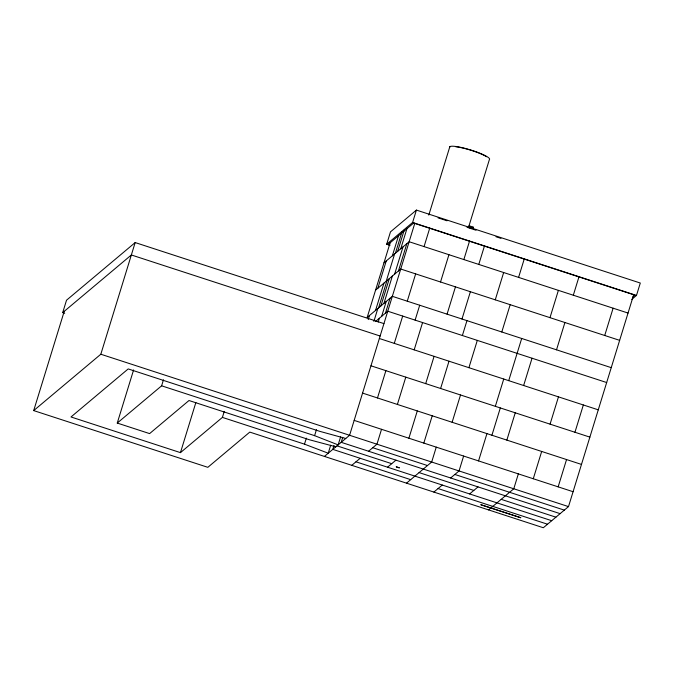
<?xml version="1.0" encoding="UTF-8"?>
<svg xmlns="http://www.w3.org/2000/svg" width="674" height="674" viewBox="0 0 674 674"><rect width="100%" height="100%" fill="white"/><g stroke="black" fill="none" stroke-linecap="round" stroke-linejoin="round"><path stroke-width="1.01" d="M64.712 313.275L62.707 312.618L66.524 300.216L135.171 242.564L383.936 323.621M633.737 294.538L568.502 506.604L543.328 527.742L249.784 432.101L207.836 467.326L33.7 410.592L64.232 311.337M33.7 410.592L100.822 354.229L135.171 242.564M335.854 446.811L309.644 439.827L188.998 400.516L149.603 433.601L117.259 423.061L133.604 369.925M117.259 423.061L161.617 385.814L163.462 379.799M345.77 438.479L319.754 431.335L128.203 368.922L70.997 416.97L180.455 452.633L195.873 402.504M180.455 452.633L222.403 417.4L224.257 411.384M330.698 445.194L328.23 453.214L304.496 444.149L306.35 438.134M340.614 436.87L338.146 444.891L314.606 435.657L316.451 429.641M389.656 245.243L386.665 244.266L390.482 231.864L416.414 210.086L640.3 283.029L636.483 295.439L631.765 299.399M390.254 242.404L367.162 317.462L392.335 296.324L611.251 367.65M368.231 319.51L369.453 315.542M377.853 288.245L386.244 260.948M334.026 445.396L332.804 449.373L551.72 520.699M375.553 310.419L383.953 283.122M392.352 255.825L398.646 235.352M373.876 321.397L377.844 308.49M386.236 281.201L394.635 253.904M378.603 307.849L387.002 280.561M395.402 253.264L401.999 231.814M380.894 305.929L389.294 278.64M397.685 251.343L404.282 229.893M342.721 437.359L341.196 442.321L560.111 513.647M378.165 322.155L379.361 318.254M383.944 303.367L392.344 276.07M400.735 248.782L407.037 228.309M381.653 316.333L386.236 301.447M394.627 274.149L403.027 246.861M386.665 244.266L412.598 222.487L416.414 210.086M385.469 313.132L390.044 298.245M398.444 270.948L406.843 243.659M414.83 223.212L349.587 435.278L324.413 456.416M428.79 215.099L449.836 146.696M377.491 397.955L385.89 370.666M394.282 343.369L402.681 316.072M407.264 301.185L415.656 273.888M424.056 246.6L429.751 228.073M381.535 429.304L376.951 444.191L368.56 451.243M415.117 320.125L419.7 305.238M397.39 404.442L405.79 377.145M414.181 349.857L422.581 322.56M440.535 281.993L448.935 254.705M468.649 226.986L489.383 159.586A20.911 3.345 17.1 0 0 470.031 149.771A20.911 3.345 17.1 0 0 449.718 147.572M408.891 438.218L417.29 410.929M425.69 383.632L434.09 356.335M447.064 314.151L455.456 286.863M463.855 259.566L469.551 241.048M423.82 443.088L432.219 415.791M440.611 388.494L449.01 361.197M461.985 319.021L470.385 291.724M478.784 264.427L484.48 245.909M462.381 335.526L466.964 320.639M436.255 447.14L431.68 462.027L406.506 483.165M452.119 422.278L460.519 394.981M468.91 367.684L477.31 340.387M495.264 299.829L503.655 272.532M463.619 456.054L459.045 470.941L450.653 477.984M501.793 331.987L510.184 304.69M518.584 277.393L524.279 258.875M478.548 460.915L486.948 433.618M495.339 406.329L503.739 379.032M491.919 435.244L500.319 407.947M508.718 380.65L521.693 338.474M506.848 440.105L515.248 412.808M523.639 385.52L532.039 358.223M549.992 317.656L558.384 290.368M518.348 473.881L513.773 488.776L490.891 507.985M556.522 349.814L564.913 322.526M573.313 295.229L579.008 276.711M533.277 478.751L541.677 451.454M550.068 424.157L558.468 396.86M558.156 486.855L566.548 459.558M574.947 432.261L583.347 404.973M604.721 335.492L613.113 308.195M470.393 227.323L470.064 228.25M472.819 227.534L473.106 227.054L472.878 228.132L468.447 226.691M62.707 312.618L131.354 254.974L380.119 336.023M383.961 262.868L409.126 241.73L628.042 313.056M375.561 290.165L400.735 269.027L619.642 340.353M375.553 321.456L387.752 311.211L606.667 382.537M351.777 465.33L360.169 458.286M387.533 467.2L395.924 460.157M632.65 297.2L635.051 295.195L413.651 223.052L388.098 244.51L390.094 245.159M433.871 492.079L442.262 485.036M469.626 493.949L478.018 486.906M488.599 509.915L490.697 508.145M469.087 225.756L473.072 227.054M438.041 217.871L447.039 220.794M467.023 227.307L476.021 230.238M495.971 236.743L500.951 238.36M412.598 222.487L636.483 295.439M379.361 338.508L598.268 409.834M370.961 365.797L589.876 437.123M362.561 393.094L581.477 464.42M354.17 420.391L573.077 491.717M100.822 354.229L568.502 506.604M372.756 447.713L427.484 465.549M454.849 474.462L564.307 510.125M161.617 385.814L314.606 435.657M337 445.851L391.729 463.678M419.093 472.592L473.822 490.428M501.186 499.341L555.915 517.177M222.403 417.4L304.496 444.149M355.973 461.808L410.702 479.644M438.066 488.557L547.524 524.22M455.683 146.755A19.723 3.151 17.1 0 1 467.545 149.249M468.523 149.527A19.723 3.151 17.1 0 1 486.535 156.747M396.287 466.855L399.269 467.823L396.287 466.855M480.941 504.75L520.741 517.716L480.941 504.75"/></g></svg>
